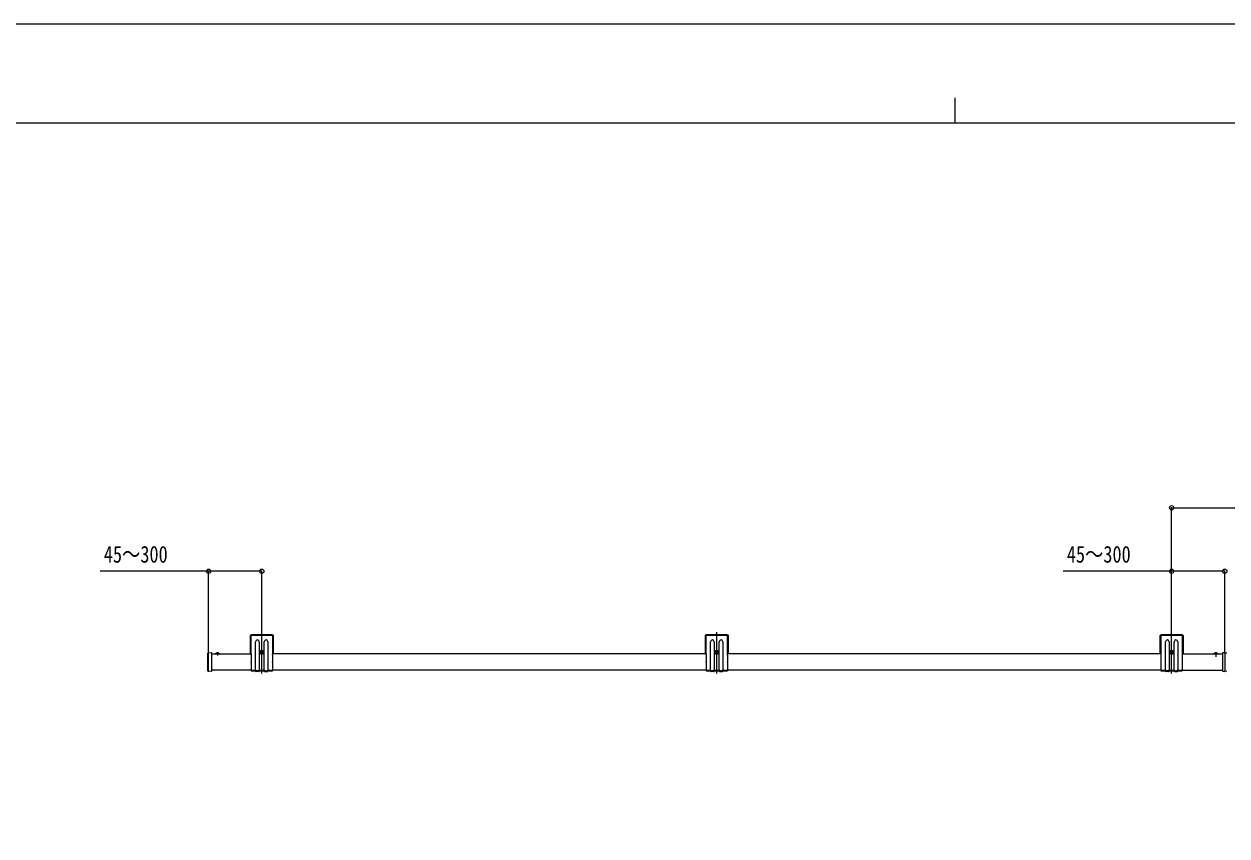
# Model space of a CAD drawing. Units: millimetres, scale not verified. Extents: x -4205 to 4205, y -2970 to 2970.
# Drawn here: x -1837 to 530, y 1371 to 2970 of the extents above; entities that cross this region are included whole.
import ezdxf
from ezdxf.enums import TextEntityAlignment as Align

# ---------------------------------------------------------------- set-up
doc = ezdxf.new("R2010")
doc.units = ezdxf.units.MM
doc.header["$LTSCALE"] = 12
for name, color, linetype in [('0-3_YKK_A1', 4, 'Continuous'), ('0-4_YKK_D', 6, 'Continuous'), ('0-5_YKK_ZWAK', 7, 'Continuous')]:
    doc.layers.add(name, color=color, linetype=linetype)
doc.styles.add('ＭＳ ゴシック', font='')
doc.styles.get('ＭＳ ゴシック').set_extended_font_data('MS Gothic')

msp = doc.modelspace()

# ---------------------------------------------------------------- linework, layer by layer
at = {"layer": '0-3_YKK_A1'}
for p, q in [((-1392.48, 1765), (-1392.48, 1731.5)), ((-1390.98, 1765), (-1390.98, 1730)), ((-1348.98, 1767.5), (-1389.98, 1767.5)), ((-1348.98, 1766), (-1389.98, 1766)), ((-1381.48, 1696), (-1381.48, 1753.7)), ((-1374.48, 1753.7), (-1374.48, 1696)), ((-1369.48, 1691.3), (-1369.48, 1772.2)), ((-1364.48, 1696), (-1364.48, 1753.7)), ((-1357.48, 1753.7), (-1357.48, 1696)), ((-1347.98, 1730), (-1347.98, 1765)), ((-1346.48, 1731.5), (-1346.48, 1765)), ((-496.98, 1765), (-496.98, 1731.5)), ((-495.48, 1765), (-495.48, 1730)), ((-453.48, 1767.5), (-494.48, 1767.5)), ((-453.48, 1766), (-494.48, 1766)), ((-485.98, 1696), (-485.98, 1753.7)), ((-478.98, 1753.7), (-478.98, 1696)), ((-473.98, 1691.3), (-473.98, 1772.2)), ((-468.98, 1696), (-468.98, 1753.7)), ((-461.98, 1753.7), (-461.98, 1696)), ((-452.48, 1730), (-452.48, 1765)), ((-450.98, 1731.5), (-450.98, 1765)), ((398.52, 1765), (398.52, 1731.5)), ((400.02, 1765), (400.02, 1730)), ((442.02, 1767.5), (401.02, 1767.5)), ((442.02, 1766), (401.02, 1766)), ((409.52, 1696), (409.52, 1753.7)), ((416.52, 1753.7), (416.52, 1696)), ((421.52, 1691.3), (421.52, 1772.2)), ((426.52, 1696), (426.52, 1753.7)), ((433.52, 1753.7), (433.52, 1696)), ((443.02, 1730), (443.02, 1765)), ((444.52, 1731.5), (444.52, 1765)), ((-1475.98, 1730.32), (-1475.98, 1696.68)), ((-1468.3, 1731.73), (-1475.04, 1731.32)), ((-1473.98, 1694.39), (-1473.98, 1732.72)), ((-1467.98, 1730.75), (-1467.98, 1731.43)), ((-1467.98, 1696.25), (-1467.98, 1730.75)), ((-1467.98, 1729.5), (-1390.48, 1729.5)), ((-1452.88, 1729.5), (-1460.08, 1729.5)), ((-1458.53, 1731.47), (-1457.63, 1729.65)), ((-1456.48, 1729.04), (-1457.63, 1729.65)), ((-1456.48, 1733), (-1456.48, 1726.43)), ((-1456.48, 1729.04), (-1455.34, 1729.65)), ((-1454.43, 1731.47), (-1455.34, 1729.65)), ((-1390.48, 1729.5), (-1392.48, 1731.5)), ((-1390.48, 1729.5), (-1390.48, 1729.21)), ((-1373.73, 1732.7), (-1365.23, 1732.7)), ((-1365.23, 1732.7), (-1373.73, 1732.7)), ((-1370.73, 1732.29), (-1371.56, 1732.29)), ((-1369.48, 1728.45), (-1369.48, 1736.95)), ((-1368.24, 1733.12), (-1367.41, 1733.12)), ((-1346.48, 1731.5), (-1348.48, 1729.5)), ((-494.98, 1729.5), (-1348.48, 1729.5)), ((-1348.48, 1729.5), (-1348.48, 1729.21)), ((-494.98, 1729.5), (-496.98, 1731.5)), ((-494.98, 1729.5), (-494.98, 1729.21)), ((-478.23, 1732.7), (-469.73, 1732.7)), ((-469.73, 1732.7), (-478.23, 1732.7)), ((-475.23, 1732.29), (-476.06, 1732.29)), ((-473.98, 1728.45), (-473.98, 1736.95)), ((-472.74, 1733.12), (-471.91, 1733.12)), ((-450.98, 1731.5), (-452.98, 1729.5)), ((400.52, 1729.5), (-452.98, 1729.5)), ((-452.98, 1729.5), (-452.98, 1729.21)), ((400.52, 1729.5), (398.52, 1731.5)), ((400.52, 1729.5), (400.52, 1729.21)), ((417.27, 1732.7), (425.77, 1732.7)), ((425.77, 1732.7), (417.27, 1732.7)), ((420.27, 1732.29), (419.44, 1732.29)), ((421.52, 1728.45), (421.52, 1736.95)), ((422.76, 1733.12), (423.59, 1733.12)), ((444.52, 1731.5), (442.52, 1729.5)), ((442.52, 1729.5), (521.52, 1729.5)), ((442.52, 1729.5), (442.52, 1729.21)), ((504.92, 1729.5), (512.12, 1729.5)), ((506.47, 1731.47), (507.37, 1729.65)), ((508.52, 1729.04), (507.37, 1729.65)), ((508.52, 1733), (508.52, 1723.85)), ((508.52, 1729.04), (509.66, 1729.65)), ((510.57, 1731.47), (509.66, 1729.65)), ((521.52, 1731.29), (521.52, 1730.49)), ((526.02, 1731.75), (521.71, 1731.49)), ((526.02, 1730.75), (526.02, 1696.25)), ((-1390.48, 1727.79), (-1390.48, 1714.21)), ((-1390.48, 1712.79), (-1390.48, 1696)), ((-1348.48, 1727.79), (-1348.48, 1714.21)), ((-1348.48, 1712.79), (-1348.48, 1696)), ((-494.98, 1727.79), (-494.98, 1714.21)), ((-494.98, 1712.79), (-494.98, 1696)), ((-452.98, 1727.79), (-452.98, 1714.21)), ((-452.98, 1712.79), (-452.98, 1696)), ((400.52, 1727.79), (400.52, 1714.21)), ((400.52, 1712.79), (400.52, 1696)), ((442.52, 1727.79), (442.52, 1714.21)), ((442.52, 1712.79), (442.52, 1696)), ((-1468.3, 1695.27), (-1475.04, 1695.68)), ((-1390.48, 1697.5), (-1467.98, 1697.5)), ((-1467.98, 1695.57), (-1467.98, 1696.25)), ((-1390.48, 1697.5), (-1380.48, 1697.5)), ((-1390.48, 1696), (-1381.48, 1696)), ((-1375.48, 1695), (-1380.48, 1695)), ((-1376.48, 1696.5), (-1379.48, 1696.5)), ((-1375.48, 1697.5), (-1363.48, 1697.5)), ((-1374.48, 1696), (-1364.48, 1696)), ((-1363.48, 1695), (-1358.48, 1695)), ((-1362.48, 1696.5), (-1359.48, 1696.5)), ((-1358.48, 1697.5), (-1348.48, 1697.5)), ((-1357.48, 1696), (-1348.48, 1696)), ((-494.98, 1697.5), (-1348.48, 1697.5)), ((-494.98, 1697.5), (-484.98, 1697.5)), ((-494.98, 1696), (-485.98, 1696)), ((-479.98, 1695), (-484.98, 1695)), ((-480.98, 1696.5), (-483.98, 1696.5)), ((-479.98, 1697.5), (-467.98, 1697.5)), ((-478.98, 1696), (-468.98, 1696)), ((-467.98, 1695), (-462.98, 1695)), ((-466.98, 1696.5), (-463.98, 1696.5)), ((-462.98, 1697.5), (-452.98, 1697.5)), ((-461.98, 1696), (-452.98, 1696)), ((400.52, 1697.5), (-452.98, 1697.5)), ((400.52, 1697.5), (410.52, 1697.5)), ((400.52, 1696), (409.52, 1696)), ((415.52, 1695), (410.52, 1695)), ((414.52, 1696.5), (411.52, 1696.5)), ((415.52, 1697.5), (427.52, 1697.5)), ((416.52, 1696), (426.52, 1696)), ((427.52, 1695), (432.52, 1695)), ((428.52, 1696.5), (431.52, 1696.5)), ((432.52, 1697.5), (442.52, 1697.5)), ((433.52, 1696), (442.52, 1696)), ((442.52, 1697.5), (521.52, 1697.5)), ((521.71, 1695.51), (526.02, 1695.25)), ((526.02, 1695.25), (526.02, 1696.25)), ((530.33, 1695.51), (526.02, 1695.25))]:
    msp.add_line(p, q, dxfattribs=at)
for points in [[(-1371.56, 1732.29), (-1371.56, 1733.12), (-1370.73, 1733.12)], [(-1369.9, 1733.95), (-1369.9, 1734.78), (-1369.07, 1734.78), (-1369.07, 1733.95)], [(-1369.07, 1731.46), (-1369.07, 1730.63), (-1369.9, 1730.63), (-1369.9, 1731.46)], [(-1367.41, 1733.12), (-1367.41, 1732.29), (-1368.24, 1732.29)], [(-476.06, 1732.29), (-476.06, 1733.12), (-475.23, 1733.12)], [(-474.4, 1733.95), (-474.4, 1734.78), (-473.57, 1734.78), (-473.57, 1733.95)], [(-473.57, 1731.46), (-473.57, 1730.63), (-474.4, 1730.63), (-474.4, 1731.46)], [(-471.91, 1733.12), (-471.91, 1732.29), (-472.74, 1732.29)], [(419.44, 1732.29), (419.44, 1733.12), (420.27, 1733.12)], [(421.1, 1733.95), (421.1, 1734.78), (421.93, 1734.78), (421.93, 1733.95)], [(421.93, 1731.46), (421.93, 1730.63), (421.1, 1730.63), (421.1, 1731.46)], [(423.59, 1733.12), (423.59, 1732.29), (422.76, 1732.29)], [(521.52, 1730.49), (521.52, 1696.51), (521.52, 1695.71)], [(526.02, 1730.75), (526.02, 1731.75), (530.33, 1731.49)]]:
    msp.add_lwpolyline(points, dxfattribs=at)
for centre, radius in [((-1369.48, 1732.7), 4.25), ((-1369.48, 1732.7), 2.25), ((-473.98, 1732.7), 4.25), ((-473.98, 1732.7), 2.25), ((421.52, 1732.7), 4.25), ((421.52, 1732.7), 2.25)]:
    msp.add_circle(centre, radius, dxfattribs=at)
for centre, radius, start, end in [((-1389.98, 1765), 2.5, 90, 180), ((-1389.98, 1765), 1, 90, 180), ((-1377.98, 1753.7), 3.5, 0, 180), ((-1360.98, 1753.7), 3.5, 0, 180), ((-1348.98, 1765), 2.5, 0, 90), ((-1348.98, 1765), 1, 0, 90), ((-494.48, 1765), 2.5, 90, 180), ((-494.48, 1765), 1, 90, 180), ((-482.48, 1753.7), 3.5, 0, 180), ((-465.48, 1753.7), 3.5, 0, 180), ((-453.48, 1765), 2.5, 0, 90), ((-453.48, 1765), 1, 0, 90), ((401.02, 1765), 2.5, 90, 180), ((401.02, 1765), 1, 90, 180), ((413.02, 1753.7), 3.5, 0, 180), ((430.02, 1753.7), 3.5, 0, 180), ((442.02, 1765), 2.5, 0, 90), ((442.02, 1765), 1, 0, 90), ((-1474.98, 1730.32), 1, 93.5, 180), ((-1468.28, 1731.43), 0.3, 0, 93.5), ((-1460.08, 1729.65), 0.154, 152.71904, 270), ((-1456.48, 1727.8), 4.2, 27.28096, 152.71904), ((-1452.88, 1729.65), 0.154, 270, 27.28096), ((-1391.18, 1728.5), 1, 314.427, 45.573), ((-1370.73, 1733.95), 0.83, 270, 0), ((-1370.73, 1731.46), 0.83, 0, 90), ((-1368.24, 1733.95), 0.83, 180, 270), ((-1368.24, 1731.46), 0.83, 90, 180), ((-1347.78, 1728.5), 1, 134.427, 225.573), ((-495.68, 1728.5), 1, 314.427, 45.573), ((-475.23, 1733.95), 0.83, 270, 0), ((-475.23, 1731.46), 0.83, 0, 90), ((-472.74, 1733.95), 0.83, 180, 270), ((-472.74, 1731.46), 0.83, 90, 180), ((-452.28, 1728.5), 1, 134.427, 225.573), ((399.82, 1728.5), 1, 314.427, 45.573), ((420.27, 1733.95), 0.83, 270, 0), ((420.27, 1731.46), 0.83, 0, 90), ((422.76, 1733.95), 0.83, 180, 270), ((422.76, 1731.46), 0.83, 90, 180), ((443.22, 1728.5), 1, 134.427, 225.573), ((504.92, 1729.65), 0.154, 152.71904, 270), ((508.52, 1727.8), 4.2, 27.28096, 152.71904), ((512.12, 1729.65), 0.154, 270, 27.28096), ((521.72, 1731.29), 0.2, 93.5, 180), ((-1391.18, 1713.5), 1, 314.427, 45.573), ((-1347.78, 1713.5), 1, 134.427, 225.573), ((-495.68, 1713.5), 1, 314.427, 45.573), ((-452.28, 1713.5), 1, 134.427, 225.573), ((399.82, 1713.5), 1, 314.427, 45.573), ((443.22, 1713.5), 1, 134.427, 225.573), ((-1474.98, 1696.68), 1, 180, 266.5), ((-1468.28, 1695.57), 0.3, 266.5, 0), ((-1380.48, 1696), 1, 180, 270), ((-1379.48, 1697.5), 1, 180, 270), ((-1376.48, 1697.5), 1, 270, 0), ((-1375.48, 1696), 1, 270, 0), ((-1363.48, 1696), 1, 180, 270), ((-1362.48, 1697.5), 1, 180, 270), ((-1359.48, 1697.5), 1, 270, 0), ((-1358.48, 1696), 1, 270, 0), ((-484.98, 1696), 1, 180, 270), ((-483.98, 1697.5), 1, 180, 270), ((-480.98, 1697.5), 1, 270, 0), ((-479.98, 1696), 1, 270, 0), ((-467.98, 1696), 1, 180, 270), ((-466.98, 1697.5), 1, 180, 270), ((-463.98, 1697.5), 1, 270, 0), ((-462.98, 1696), 1, 270, 0), ((410.52, 1696), 1, 180, 270), ((411.52, 1697.5), 1, 180, 270), ((414.52, 1697.5), 1, 270, 0), ((415.52, 1696), 1, 270, 0), ((427.52, 1696), 1, 180, 270), ((428.52, 1697.5), 1, 180, 270), ((431.52, 1697.5), 1, 270, 0), ((432.52, 1696), 1, 270, 0), ((521.72, 1695.71), 0.2, 180, 266.5)]:
    msp.add_arc(centre, radius, start, end, dxfattribs=at)
at = {"layer": '0-4_YKK_D'}
for p, q in [((421.52, 1773.2), (421.52, 2018.5)), ((421.52, 2017.5), (2421.52, 2017.5)), ((-1473.98, 1733.72), (-1473.98, 1893.5)), ((-1369.48, 1773.2), (-1369.48, 1893.5)), ((421.52, 1773.2), (421.52, 1893.5)), ((526.02, 1732.75), (526.02, 1893.5))]:
    msp.add_line(p, q, dxfattribs=at)
for points in [[(-1369.48, 1892.5), (-1473.98, 1892.5), (-1687.38, 1892.5)], [(526.02, 1892.5), (421.52, 1892.5), (208.12, 1892.5)]]:
    msp.add_lwpolyline(points, dxfattribs=at)
for centre in [(421.52, 2017.5), (-1473.98, 1892.5), (-1369.48, 1892.5), (421.52, 1892.5), (526.02, 1892.5)]:
    msp.add_circle(centre, 4.25, dxfattribs=at)
at = {"layer": '0-5_YKK_ZWAK'}
for p, q in [((-4.98, 2825), (-4.98, 2775)), ((3895.02, 2775), (-3904.98, 2775))]:
    msp.add_line(p, q, dxfattribs=at)
msp.add_lwpolyline([(-4205, -2970), (4205, -2970), (4205, 2970), (-4205, 2970)], close=True, dxfattribs=at)

# ---------------------------------------------------------------- texts
at = {"layer": '0-4_YKK_D', "style": 'ＭＳ ゴシック', "width": 0.8}
for p in [(-1680.38, 1899.5), (215.12, 1899.5)]:
    msp.add_text('45～300', height=32.99, dxfattribs=at).set_placement(p, align=Align.BOTTOM_LEFT)

doc.saveas('drawing.dxf')
